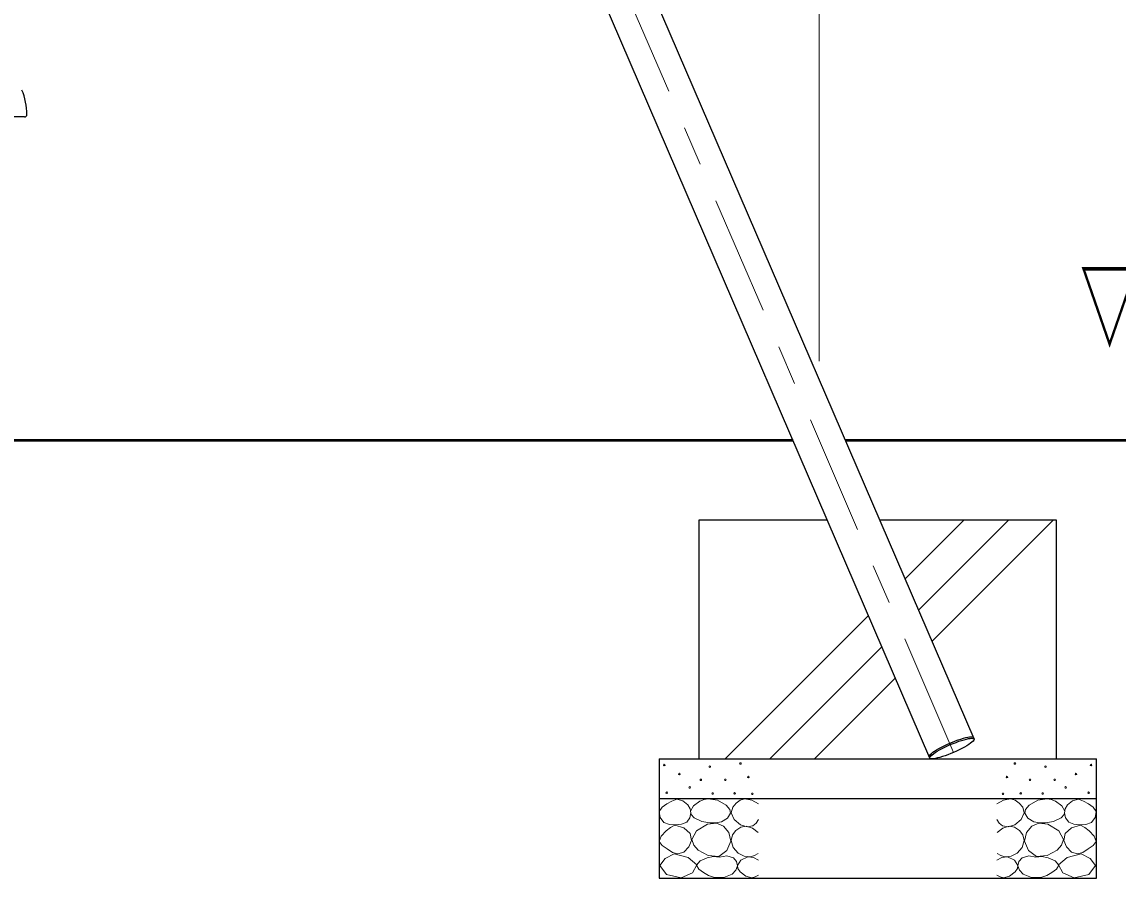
# Model space of a CAD drawing. Units: millimetres on the paper, scale 1:50. Extents: x 197 to 617, y 140 to 437.
# Drawn here: x 418.56 to 446.13, y 202.01 to 223.54 of the extents above; entities that cross this region are included whole.
import ezdxf

# ---------------------------------------------------------------- set-up
doc = ezdxf.new("R2010")
doc.units = ezdxf.units.MM
doc.linetypes.add('USER2', pattern=[6, 3, -1, 1, -1])
doc.layers.add('線', color=2, linetype='Continuous', lineweight=25)
doc.layers.add('補助', color=2, linetype='Continuous', lineweight=13)
doc.styles.add('ＭＳ ゴシック', font='')
doc.styles.get('ＭＳ ゴシック').set_extended_font_data('MS Gothic')

msp = doc.modelspace()

# ---------------------------------------------------------------- linework, layer by layer
at = {"layer": '線', "color": 1, "linetype": 'USER2', "lineweight": 13}
for q in [(417.081, 262.963), (441.991, 205.169)]:
    msp.add_line((441.95, 205.265), q, dxfattribs=at)
at = {"layer": '線', "color": 7}
for p, q in [((442.505, 205.505), (418.636, 260.883)), ((441.394, 205.026), (417.525, 260.404)), ((435.581, 211.007), (435.581, 205.007)), ((438.816, 211.007), (435.581, 211.007)), ((444.581, 211.007), (440.134, 211.007)), ((444.581, 205.007), (444.581, 211.007)), ((434.581, 205.007), (445.581, 205.007)), ((434.581, 205.007), (434.581, 202.007)), ((445.581, 202.007), (445.581, 205.007)), ((434.581, 204.007), (445.581, 204.007)), ((434.581, 202.007), (445.581, 202.007))]:
    msp.add_line(p, q, dxfattribs=at)
at = {"layer": '線', "color": 131}
msp.add_line((418.621, 221.147), (414.541, 221.147), dxfattribs=at)
at = {"layer": '線', "color": 7, "lineweight": 50}
for p, q in [((437.954, 213.007), (395.207, 213.007)), ((453.581, 213.007), (439.272, 213.007))]:
    msp.add_line(p, q, dxfattribs=at)
at = {"layer": '線', "color": 7, "lineweight": 13}
for p, q in [((440.771, 209.529), (442.248, 211.007)), ((441.109, 208.745), (443.371, 211.007)), ((441.447, 207.96), (444.494, 211.007)), ((436.248, 205.007), (439.85, 208.608)), ((437.371, 205.007), (440.188, 207.824)), ((438.494, 205.007), (440.526, 207.039))]:
    msp.add_line(p, q, dxfattribs=at)
at = {"layer": '線'}
msp.add_lwpolyline([(441.379, 205.062), (441.378, 205.076), (441.387, 205.095), (441.405, 205.117), (441.432, 205.142), (441.468, 205.17), (441.512, 205.2), (441.563, 205.232), (441.62, 205.265), (441.683, 205.299), (441.75, 205.332), (441.82, 205.366), (441.893, 205.398), (441.965, 205.428), (442.038, 205.456), (442.108, 205.482), (442.176, 205.504), (442.239, 205.524), (442.298, 205.539), (442.35, 205.55), (442.394, 205.557), (442.432, 205.559), (442.46, 205.557), (442.48, 205.551), (442.49, 205.541)], dxfattribs=at)
at = {"layer": '線', "color": 7}
for points in [[(441.394, 205.026), (441.393, 205.04), (441.402, 205.059), (441.421, 205.081), (441.448, 205.106), (441.484, 205.134), (441.527, 205.164), (441.579, 205.196), (441.636, 205.229), (441.699, 205.263), (441.766, 205.296), (441.836, 205.329), (441.908, 205.362), (441.981, 205.392), (442.053, 205.42), (442.124, 205.446), (442.192, 205.468), (442.255, 205.487), (442.313, 205.503), (442.365, 205.514), (442.41, 205.521), (442.447, 205.523), (442.476, 205.521), (442.495, 205.515), (442.505, 205.505)], [(442.505, 205.505), (442.506, 205.49), (442.497, 205.471), (442.479, 205.449), (442.452, 205.424), (442.416, 205.396), (442.372, 205.366), (442.321, 205.334), (442.264, 205.301), (442.201, 205.268), (442.134, 205.234), (442.063, 205.201), (441.991, 205.169), (441.918, 205.138), (441.846, 205.11), (441.776, 205.084), (441.708, 205.062), (441.644, 205.043), (441.586, 205.027), (441.534, 205.016), (441.489, 205.009), (441.452, 205.007), (441.424, 205.009), (441.404, 205.015), (441.394, 205.026)]]:
    msp.add_lwpolyline(points, dxfattribs=at)
at = {"layer": '線', "color": 131}
for centre, radius, start, end in [((417.081, 221.207), 1.6, 0, 22.6881), ((418.621, 221.207), 0.06, 270, 0)]:
    msp.add_arc(centre, radius, start, end, dxfattribs=at)
at = {"layer": '補助'}
msp.add_line((438.613, 215.007), (438.613, 275.383), dxfattribs=at)
for points in [[(435.03, 203.995), (434.9, 203.944), (434.776, 203.874), (434.659, 203.794), (434.586, 203.684), (434.606, 203.533), (434.706, 203.406), (434.844, 203.354), (434.998, 203.349), (435.15, 203.361), (435.277, 203.412), (435.352, 203.518), (435.378, 203.646), (435.361, 203.75), (435.302, 203.849), (435.179, 203.946)], [(435.818, 203.997), (435.72, 203.984), (435.607, 203.943), (435.448, 203.827), (435.375, 203.689), (435.392, 203.609), (435.467, 203.521), (435.657, 203.426), (435.856, 203.397), (436.003, 203.393), (436.153, 203.424), (436.305, 203.516), (436.38, 203.64), (436.361, 203.733), (436.267, 203.84), (436.053, 203.964)], [(444.343, 203.997), (444.441, 203.984), (444.554, 203.943), (444.713, 203.827), (444.786, 203.689), (444.769, 203.609), (444.695, 203.521), (444.505, 203.426), (444.305, 203.397), (444.158, 203.393), (444.008, 203.424), (443.856, 203.516), (443.781, 203.64), (443.8, 203.733), (443.894, 203.84), (444.108, 203.964)], [(445.132, 203.995), (445.261, 203.944), (445.385, 203.874), (445.502, 203.794), (445.575, 203.684), (445.555, 203.533), (445.455, 203.406), (445.318, 203.354), (445.163, 203.349), (445.011, 203.361), (444.885, 203.412), (444.809, 203.518), (444.783, 203.646), (444.8, 203.75), (444.859, 203.849), (444.982, 203.946)], [(434.979, 203.336), (434.872, 203.28), (434.763, 203.196), (434.634, 203.06), (434.586, 202.924), (434.659, 202.827), (434.789, 202.74), (434.922, 202.654), (435.055, 202.613), (435.208, 202.662), (435.334, 202.791), (435.396, 202.956), (435.365, 203.127), (435.202, 203.272)], [(435.564, 202.71), (435.816, 202.573), (436.083, 202.553), (436.289, 202.702), (436.386, 202.937), (436.34, 203.153), (436.202, 203.316), (436.025, 203.384), (435.802, 203.359), (435.527, 203.198), (435.407, 202.98), (435.46, 202.837)], [(444.597, 202.71), (444.345, 202.573), (444.078, 202.553), (443.873, 202.702), (443.776, 202.937), (443.821, 203.153), (443.959, 203.316), (444.136, 203.384), (444.359, 203.359), (444.634, 203.198), (444.754, 202.98), (444.701, 202.837)], [(445.182, 203.336), (445.289, 203.28), (445.398, 203.196), (445.527, 203.06), (445.575, 202.924), (445.503, 202.827), (445.372, 202.74), (445.24, 202.654), (445.106, 202.613), (444.953, 202.662), (444.827, 202.791), (444.765, 202.956), (444.796, 203.127), (444.959, 203.272)], [(434.963, 202.617), (434.736, 202.497), (434.6, 202.321), (434.77, 202.095), (435.138, 202.013), (435.425, 202.135), (435.534, 202.342), (435.318, 202.525)], [(436.105, 202.534), (435.954, 202.547), (435.791, 202.518), (435.613, 202.437), (435.526, 202.329), (435.58, 202.235), (435.699, 202.145), (435.829, 202.068), (435.975, 202.021), (436.212, 202.025), (436.418, 202.107), (436.512, 202.203), (436.553, 202.318), (436.532, 202.421), (436.451, 202.513), (436.283, 202.563)], [(444.057, 202.534), (444.207, 202.547), (444.37, 202.518), (444.549, 202.437), (444.635, 202.329), (444.581, 202.235), (444.462, 202.145), (444.333, 202.068), (444.186, 202.021), (443.949, 202.025), (443.743, 202.107), (443.649, 202.203), (443.608, 202.318), (443.629, 202.421), (443.711, 202.513), (443.879, 202.563)], [(445.199, 202.617), (445.425, 202.497), (445.561, 202.321), (445.392, 202.095), (445.023, 202.013), (444.736, 202.135), (444.627, 202.342), (444.843, 202.525)]]:
    msp.add_lwpolyline(points, close=True, dxfattribs=at)
for points in [[(437.081, 203.873), (436.912, 203.97), (436.738, 204), (436.626, 203.966), (436.523, 203.892), (436.434, 203.786), (436.396, 203.651), (436.47, 203.476), (436.631, 203.347), (436.797, 203.299), (436.941, 203.322), (437.022, 203.389), (437.081, 203.48)], [(443.081, 203.873), (443.249, 203.97), (443.423, 204), (443.535, 203.966), (443.638, 203.892), (443.728, 203.786), (443.765, 203.651), (443.692, 203.476), (443.531, 203.347), (443.365, 203.299), (443.22, 203.322), (443.139, 203.389), (443.081, 203.48)], [(437.074, 203.15), (436.931, 203.26), (436.77, 203.309), (436.636, 203.284), (436.517, 203.207), (436.429, 203.092), (436.396, 202.948), (436.45, 202.775), (436.574, 202.637), (436.726, 202.56), (436.878, 202.542), (436.981, 202.571), (437.074, 202.624)], [(443.087, 203.15), (443.23, 203.26), (443.391, 203.309), (443.525, 203.284), (443.645, 203.207), (443.732, 203.092), (443.765, 202.948), (443.712, 202.775), (443.588, 202.637), (443.435, 202.56), (443.283, 202.542), (443.18, 202.571), (443.087, 202.624)], [(437.081, 202.46), (436.96, 202.526), (436.814, 202.542), (436.64, 202.455), (436.555, 202.32), (436.567, 202.247), (436.624, 202.162), (436.768, 202.052), (436.916, 202.016), (437.002, 202.037), (437.081, 202.079)], [(443.081, 202.46), (443.201, 202.526), (443.347, 202.542), (443.521, 202.455), (443.607, 202.32), (443.594, 202.247), (443.537, 202.162), (443.394, 202.052), (443.245, 202.016), (443.159, 202.037), (443.081, 202.079)]]:
    msp.add_lwpolyline(points, dxfattribs=at)
for centre in [(434.713, 204.85), (436.629, 204.889), (443.532, 204.889), (445.448, 204.85), (435.093, 204.622), (435.86, 204.806), (444.302, 204.806), (445.068, 204.622), (435.353, 204.286), (435.632, 204.477), (436.251, 204.478), (436.829, 204.548), (443.332, 204.548), (443.911, 204.478), (444.53, 204.477), (444.808, 204.286), (434.776, 204.153), (435.929, 204.134), (436.483, 204.137), (436.926, 204.126), (443.235, 204.126), (443.678, 204.137), (444.232, 204.134), (445.385, 204.153)]:
    msp.add_circle(centre, 0.02, dxfattribs=at)

# ---------------------------------------------------------------- texts
at = {"layer": '補助', "insert": (445.164, 217.34), "char_height": 1.833, "attachment_point": 1, "style": 'ＭＳ ゴシック'}
msp.add_mtext('\\T1.64;\\W0.6;▽ＧＬ', dxfattribs=at)

doc.saveas('drawing.dxf')
